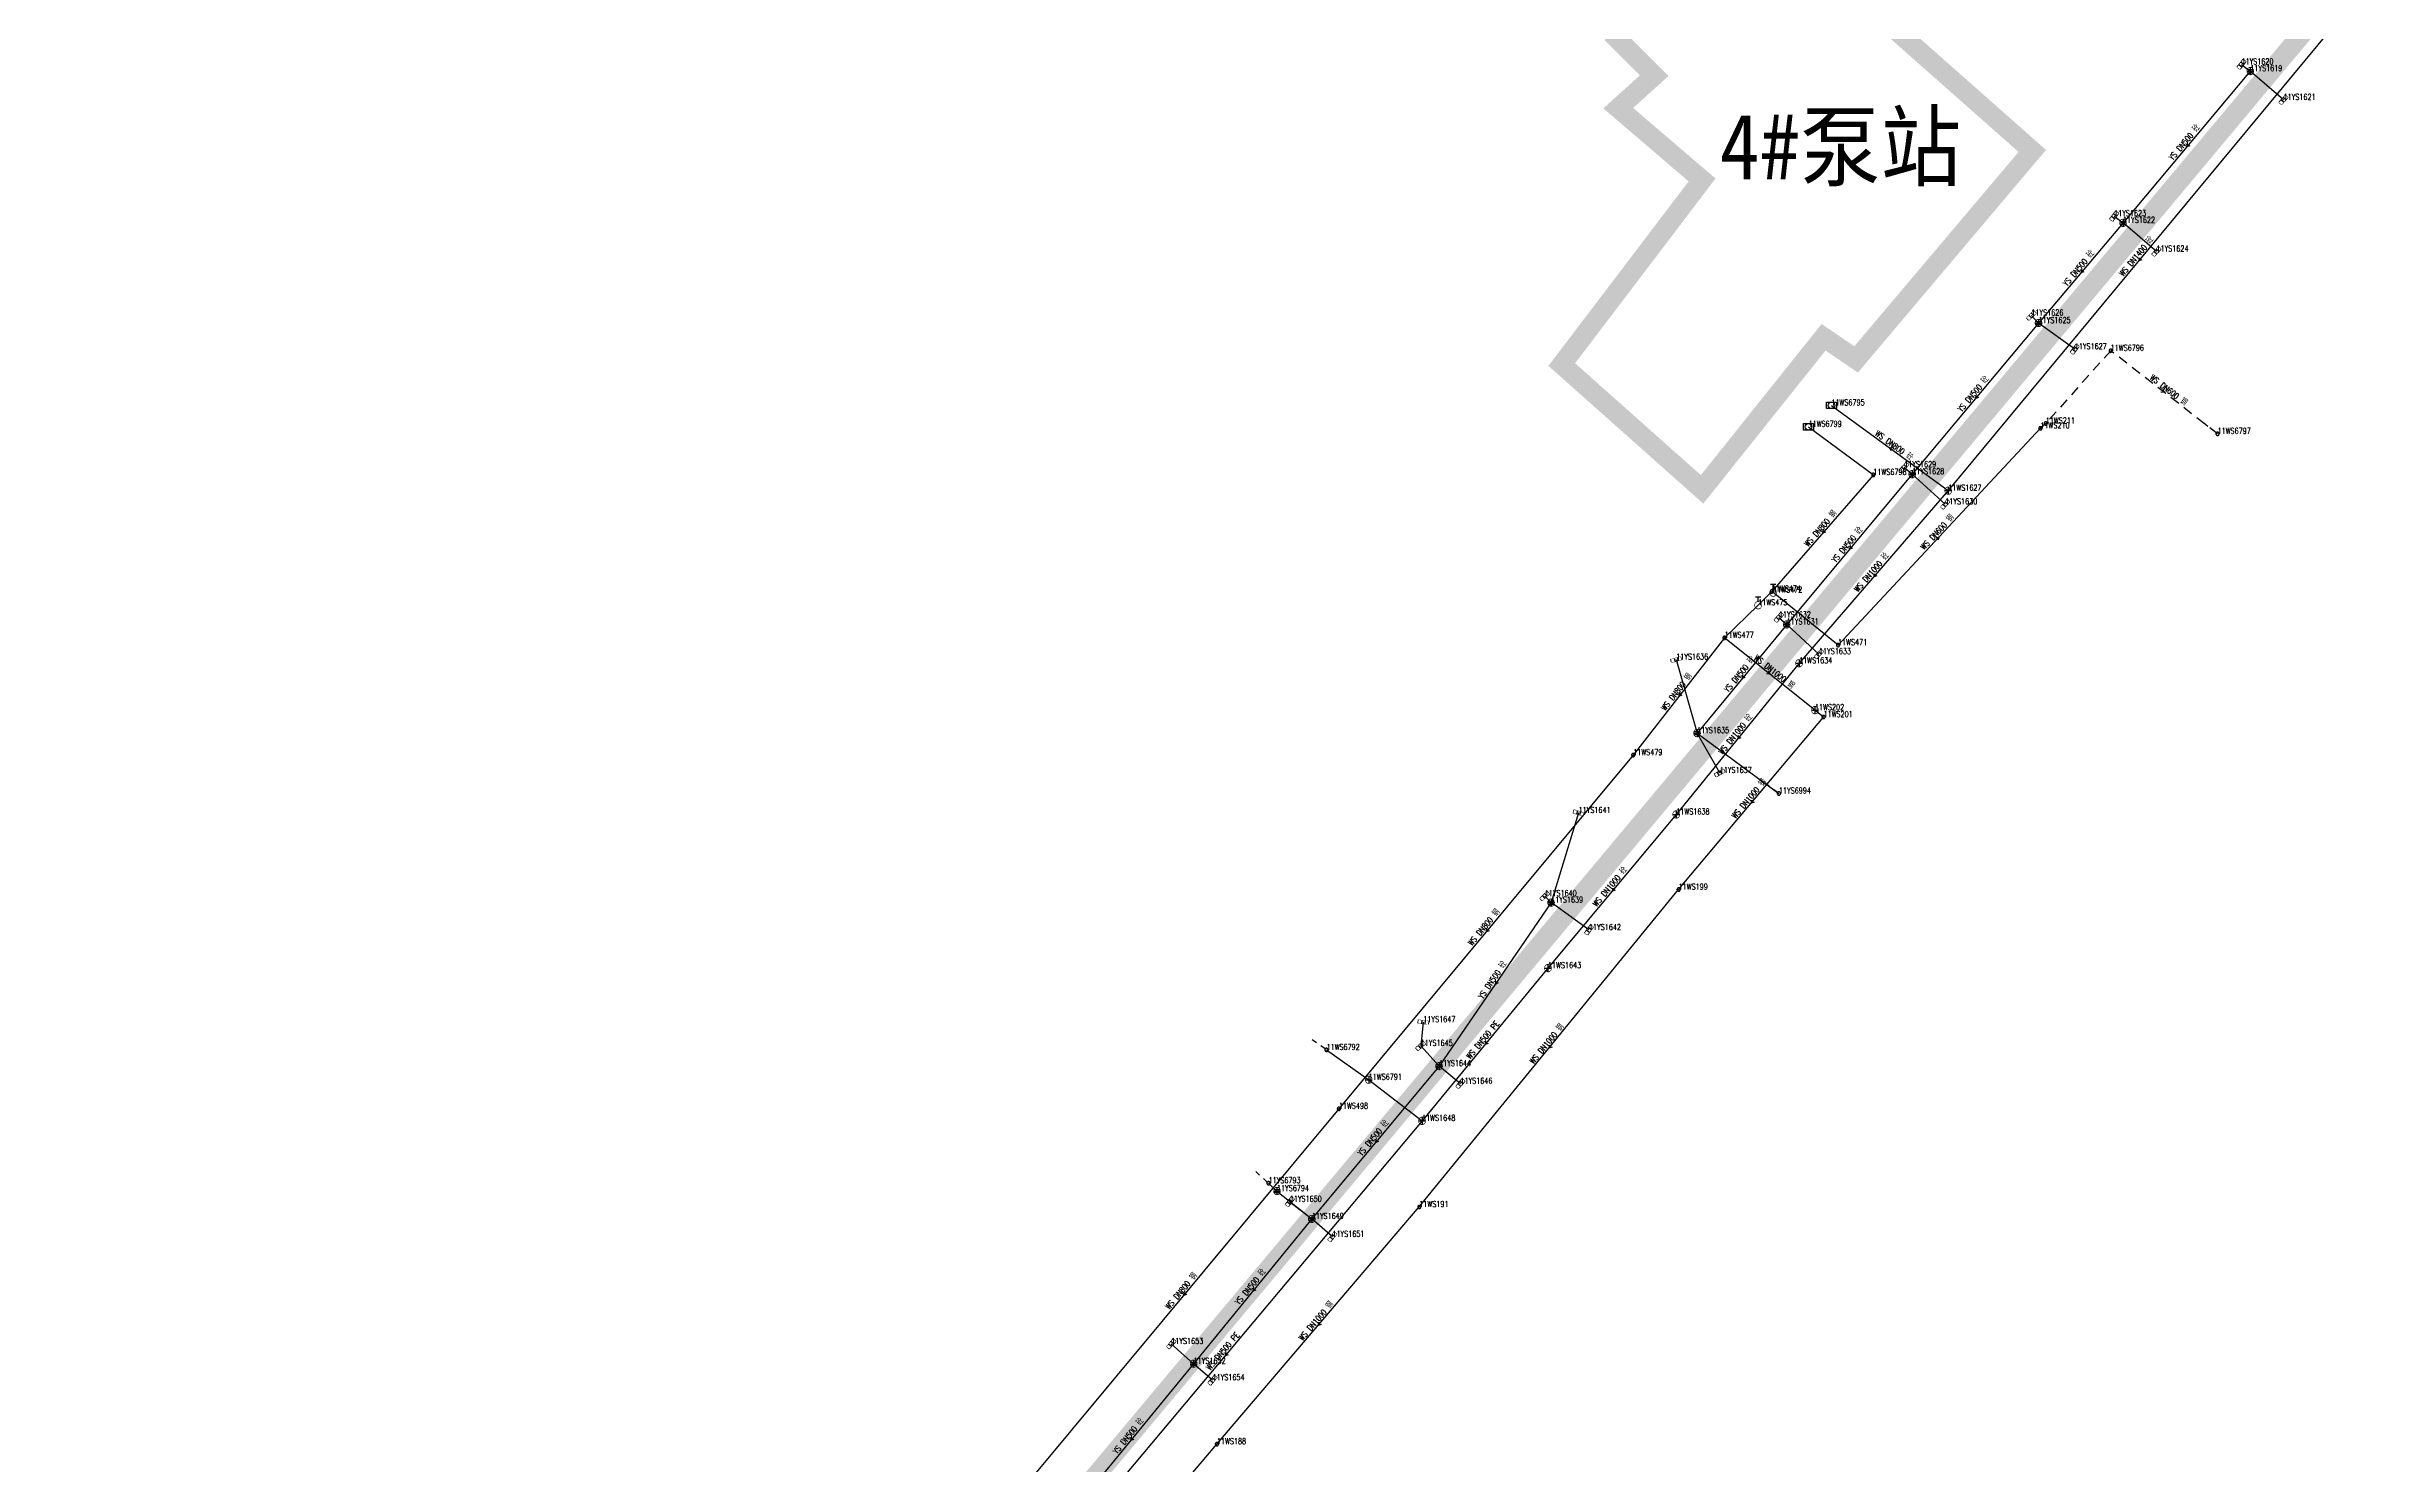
# Model space of a CAD drawing. Extents: x 78813 to 99477, y 2421021 to 2448125.
# Drawn here: x 82031.5 to 82385.3, y 2434820.5 to 2435036.5 of the extents above; entities that cross this region are included whole.
import ezdxf
from ezdxf.enums import TextEntityAlignment as Align

# ---------------------------------------------------------------- set-up
doc = ezdxf.new("R2010")
doc.units = 0
doc.set_wipeout_variables(frame=1)
doc.linetypes.add('PLnt', pattern=[4, 1.5, -1, 1.5])
doc.layers.get('0').update_dxf_attribs({"linetype": 'CONTINUOUS'})
for name, color, linetype in [('DX_WS', 16, 'CONTINUOUS'), ('DX_YS', 42, 'CONTINUOUS'), ('道路', 5, 'CONTINUOUS')]:
    doc.layers.add(name, color=color, linetype=linetype)
doc.layers.add('WSLINE', color=7, linetype='CONTINUOUS', true_color=0x7f0000)
doc.layers.add('YSLINE', color=7, linetype='CONTINUOUS', true_color=0xcc9900)
doc.styles.add('CcNameZT', font='txt.SHX', dxfattribs={"width": 0.8, "bigfont": 'HZTXT.SHX'})
doc.styles.get("Standard").update_dxf_attribs({"font": 'txt.shx', "bigfont": 'hztxt.shx'})
doc.styles.add('黑体', font='')
doc.styles.get('黑体').set_extended_font_data('SimHei')

# ---------------------------------------------------------------- blocks, each defined once
blk = doc.blocks.new('PS管线点')
blk.add_wipeout([(0.5, 0), (0.5, 0.03), (0.5, 0.07), (0.49, 0.1), (0.48, 0.14), (0.47, 0.17), (0.46, 0.2), (0.44, 0.23), (0.42, 0.26), (0.4, 0.29), (0.38, 0.32), (0.36, 0.35), (0.33, 0.37), (0.31, 0.39), (0.28, 0.41), (0.25, 0.43), (0.22, 0.45), (0.19, 0.46), (0.15, 0.48), (0.12, 0.49), (0.09, 0.49), (0.05, 0.5), (0.02, 0.5), (-0.02, 0.5), (-0.05, 0.5), (-0.09, 0.49), (-0.12, 0.49), (-0.15, 0.48), (-0.19, 0.46), (-0.22, 0.45), (-0.25, 0.43), (-0.28, 0.41), (-0.31, 0.39), (-0.33, 0.37), (-0.36, 0.35), (-0.38, 0.32), (-0.4, 0.29), (-0.42, 0.26), (-0.44, 0.23), (-0.46, 0.2), (-0.47, 0.17), (-0.48, 0.14), (-0.49, 0.1), (-0.5, 0.07), (-0.5, 0.03), (-0.5, 0), (-0.5, -0.03), (-0.5, -0.07), (-0.49, -0.1), (-0.48, -0.14), (-0.47, -0.17), (-0.46, -0.2), (-0.44, -0.23), (-0.42, -0.26), (-0.4, -0.29), (-0.38, -0.32), (-0.36, -0.35), (-0.33, -0.37), (-0.31, -0.39), (-0.28, -0.41), (-0.25, -0.43), (-0.22, -0.45), (-0.19, -0.46), (-0.15, -0.48), (-0.12, -0.49), (-0.09, -0.49), (-0.05, -0.5), (-0.02, -0.5), (0.02, -0.5), (0.05, -0.5), (0.09, -0.49), (0.12, -0.49), (0.15, -0.48), (0.19, -0.46), (0.22, -0.45), (0.25, -0.43), (0.28, -0.41), (0.31, -0.39), (0.33, -0.37), (0.36, -0.35), (0.38, -0.32), (0.4, -0.29), (0.42, -0.26), (0.44, -0.23), (0.46, -0.2), (0.47, -0.17), (0.48, -0.14), (0.49, -0.1), (0.5, -0.07)])
blk.add_lwpolyline([(0.5, 0), (0.5, 0.03), (0.5, 0.07), (0.49, 0.1), (0.48, 0.14), (0.47, 0.17), (0.46, 0.2), (0.44, 0.23), (0.42, 0.26), (0.4, 0.29), (0.38, 0.32), (0.36, 0.35), (0.33, 0.37), (0.31, 0.39), (0.28, 0.41), (0.25, 0.43), (0.22, 0.45), (0.19, 0.46), (0.15, 0.48), (0.12, 0.49), (0.09, 0.49), (0.05, 0.5), (0.02, 0.5), (-0.02, 0.5), (-0.05, 0.5), (-0.09, 0.49), (-0.12, 0.49), (-0.15, 0.48), (-0.19, 0.46), (-0.22, 0.45), (-0.25, 0.43), (-0.28, 0.41), (-0.31, 0.39), (-0.33, 0.37), (-0.36, 0.35), (-0.38, 0.32), (-0.4, 0.29), (-0.42, 0.26), (-0.44, 0.23), (-0.46, 0.2), (-0.47, 0.17), (-0.48, 0.14), (-0.49, 0.1), (-0.5, 0.07), (-0.5, 0.03), (-0.5, 0), (-0.5, -0.03), (-0.5, -0.07), (-0.49, -0.1), (-0.48, -0.14), (-0.47, -0.17), (-0.46, -0.2), (-0.44, -0.23), (-0.42, -0.26), (-0.4, -0.29), (-0.38, -0.32), (-0.36, -0.35), (-0.33, -0.37), (-0.31, -0.39), (-0.28, -0.41), (-0.25, -0.43), (-0.22, -0.45), (-0.19, -0.46), (-0.15, -0.48), (-0.12, -0.49), (-0.09, -0.49), (-0.05, -0.5), (-0.02, -0.5), (0.02, -0.5), (0.05, -0.5), (0.09, -0.49), (0.12, -0.49), (0.15, -0.48), (0.19, -0.46), (0.22, -0.45), (0.25, -0.43), (0.28, -0.41), (0.31, -0.39), (0.33, -0.37), (0.36, -0.35), (0.38, -0.32), (0.4, -0.29), (0.42, -0.26), (0.44, -0.23), (0.46, -0.2), (0.47, -0.17), (0.48, -0.14), (0.49, -0.1), (0.5, -0.07), (0.5, 0)], close=True)
blk = doc.blocks.new('GC546')
at = {"color": 0}
for p in [(0.866, 0.5), (0.866, -0.5)]:
    blk.add_line(p, (0, 0), dxfattribs=at)
blk = doc.blocks.new('PS污水井')
blk.add_lwpolyline([(1, 0), (1, 0.07), (0.99, 0.14), (0.98, 0.21), (0.96, 0.28), (0.94, 0.34), (0.91, 0.41), (0.88, 0.47), (0.85, 0.53), (0.81, 0.59), (0.77, 0.64), (0.72, 0.69), (0.67, 0.74), (0.62, 0.79), (0.56, 0.83), (0.5, 0.87), (0.44, 0.9), (0.37, 0.93), (0.31, 0.95), (0.24, 0.97), (0.17, 0.98), (0.1, 0.99), (0.03, 1), (-0.03, 1), (-0.1, 0.99), (-0.17, 0.98), (-0.24, 0.97), (-0.31, 0.95), (-0.37, 0.93), (-0.44, 0.9), (-0.5, 0.87), (-0.56, 0.83), (-0.62, 0.79), (-0.67, 0.74), (-0.72, 0.69), (-0.77, 0.64), (-0.81, 0.59), (-0.85, 0.53), (-0.88, 0.47), (-0.91, 0.41), (-0.94, 0.34), (-0.96, 0.28), (-0.98, 0.21), (-0.99, 0.14), (-1, 0.07), (-1, 0), (-1, -0.07), (-0.99, -0.14), (-0.98, -0.21), (-0.96, -0.28), (-0.94, -0.34), (-0.91, -0.41), (-0.88, -0.47), (-0.85, -0.53), (-0.81, -0.59), (-0.77, -0.64), (-0.72, -0.69), (-0.67, -0.74), (-0.62, -0.79), (-0.56, -0.83), (-0.5, -0.87), (-0.44, -0.9), (-0.37, -0.93), (-0.31, -0.95), (-0.24, -0.97), (-0.17, -0.98), (-0.1, -0.99), (-0.03, -1), (0.03, -1), (0.1, -0.99), (0.17, -0.98), (0.24, -0.97), (0.31, -0.95), (0.37, -0.93), (0.44, -0.9), (0.5, -0.87), (0.56, -0.83), (0.62, -0.79), (0.67, -0.74), (0.72, -0.69), (0.77, -0.64), (0.81, -0.59), (0.85, -0.53), (0.88, -0.47), (0.91, -0.41), (0.94, -0.34), (0.96, -0.28), (0.98, -0.21), (0.99, -0.14), (1, 0)], close=True)
blk.add_wipeout([(1, 0), (1, 0.07), (0.99, 0.14), (0.98, 0.21), (0.96, 0.28), (0.94, 0.34), (0.91, 0.41), (0.88, 0.47), (0.85, 0.53), (0.81, 0.59), (0.77, 0.64), (0.72, 0.69), (0.67, 0.74), (0.62, 0.79), (0.56, 0.83), (0.5, 0.87), (0.44, 0.9), (0.37, 0.93), (0.31, 0.95), (0.24, 0.97), (0.17, 0.98), (0.1, 0.99), (0.03, 1), (-0.03, 1), (-0.1, 0.99), (-0.17, 0.98), (-0.24, 0.97), (-0.31, 0.95), (-0.37, 0.93), (-0.44, 0.9), (-0.5, 0.87), (-0.56, 0.83), (-0.62, 0.79), (-0.67, 0.74), (-0.72, 0.69), (-0.77, 0.64), (-0.81, 0.59), (-0.85, 0.53), (-0.88, 0.47), (-0.91, 0.41), (-0.94, 0.34), (-0.96, 0.28), (-0.98, 0.21), (-0.99, 0.14), (-1, 0.07), (-1, 0), (-1, -0.07), (-0.99, -0.14), (-0.98, -0.21), (-0.96, -0.28), (-0.94, -0.34), (-0.91, -0.41), (-0.88, -0.47), (-0.85, -0.53), (-0.81, -0.59), (-0.77, -0.64), (-0.72, -0.69), (-0.67, -0.74), (-0.62, -0.79), (-0.56, -0.83), (-0.5, -0.87), (-0.44, -0.9), (-0.37, -0.93), (-0.31, -0.95), (-0.24, -0.97), (-0.17, -0.98), (-0.1, -0.99), (-0.03, -1), (0.03, -1), (0.1, -0.99), (0.17, -0.98), (0.24, -0.97), (0.31, -0.95), (0.37, -0.93), (0.44, -0.9), (0.5, -0.87), (0.56, -0.83), (0.62, -0.79), (0.67, -0.74), (0.72, -0.69), (0.77, -0.64), (0.81, -0.59), (0.85, -0.53), (0.88, -0.47), (0.91, -0.41), (0.94, -0.34), (0.96, -0.28), (0.98, -0.21), (0.99, -0.14)])
for p, q in [((-1, 0), (0, 0)), ((0, 1), (0, 0)), ((0, 0), (0, -1)), ((0, 0), (1, 0))]:
    blk.add_line(p, q)
blk = doc.blocks.new('PS非普查')
blk.add_lwpolyline([(3.7, 0), (5.3, 0)])
blk.add_wipeout([(0.5, 0), (0.5, 0.03), (0.5, 0.07), (0.49, 0.1), (0.48, 0.14), (0.47, 0.17), (0.46, 0.2), (0.44, 0.23), (0.42, 0.26), (0.4, 0.29), (0.38, 0.32), (0.36, 0.35), (0.33, 0.37), (0.31, 0.39), (0.28, 0.41), (0.25, 0.43), (0.22, 0.45), (0.19, 0.46), (0.15, 0.48), (0.12, 0.49), (0.09, 0.49), (0.05, 0.5), (0.02, 0.5), (-0.02, 0.5), (-0.05, 0.5), (-0.09, 0.49), (-0.12, 0.49), (-0.15, 0.48), (-0.19, 0.46), (-0.22, 0.45), (-0.25, 0.43), (-0.28, 0.41), (-0.31, 0.39), (-0.33, 0.37), (-0.36, 0.35), (-0.38, 0.32), (-0.4, 0.29), (-0.42, 0.26), (-0.44, 0.23), (-0.46, 0.2), (-0.47, 0.17), (-0.48, 0.14), (-0.49, 0.1), (-0.5, 0.07), (-0.5, 0.03), (-0.5, 0), (-0.5, -0.03), (-0.5, -0.07), (-0.49, -0.1), (-0.48, -0.14), (-0.47, -0.17), (-0.46, -0.2), (-0.44, -0.23), (-0.42, -0.26), (-0.4, -0.29), (-0.38, -0.32), (-0.36, -0.35), (-0.33, -0.37), (-0.31, -0.39), (-0.28, -0.41), (-0.25, -0.43), (-0.22, -0.45), (-0.19, -0.46), (-0.15, -0.48), (-0.12, -0.49), (-0.09, -0.49), (-0.05, -0.5), (-0.02, -0.5), (0.02, -0.5), (0.05, -0.5), (0.09, -0.49), (0.12, -0.49), (0.15, -0.48), (0.19, -0.46), (0.22, -0.45), (0.25, -0.43), (0.28, -0.41), (0.31, -0.39), (0.33, -0.37), (0.36, -0.35), (0.38, -0.32), (0.4, -0.29), (0.42, -0.26), (0.44, -0.23), (0.46, -0.2), (0.47, -0.17), (0.48, -0.14), (0.49, -0.1), (0.5, -0.07)])
blk.add_line((0.5, 0), (2.1, 0))
blk.add_lwpolyline([(0.5, 0), (0.5, 0.03), (0.5, 0.07), (0.49, 0.1), (0.48, 0.14), (0.47, 0.17), (0.46, 0.2), (0.44, 0.23), (0.42, 0.26), (0.4, 0.29), (0.38, 0.32), (0.36, 0.35), (0.33, 0.37), (0.31, 0.39), (0.28, 0.41), (0.25, 0.43), (0.22, 0.45), (0.19, 0.46), (0.15, 0.48), (0.12, 0.49), (0.09, 0.49), (0.05, 0.5), (0.02, 0.5), (-0.02, 0.5), (-0.05, 0.5), (-0.09, 0.49), (-0.12, 0.49), (-0.15, 0.48), (-0.19, 0.46), (-0.22, 0.45), (-0.25, 0.43), (-0.28, 0.41), (-0.31, 0.39), (-0.33, 0.37), (-0.36, 0.35), (-0.38, 0.32), (-0.4, 0.29), (-0.42, 0.26), (-0.44, 0.23), (-0.46, 0.2), (-0.47, 0.17), (-0.48, 0.14), (-0.49, 0.1), (-0.5, 0.07), (-0.5, 0.03), (-0.5, 0), (-0.5, -0.03), (-0.5, -0.07), (-0.49, -0.1), (-0.48, -0.14), (-0.47, -0.17), (-0.46, -0.2), (-0.44, -0.23), (-0.42, -0.26), (-0.4, -0.29), (-0.38, -0.32), (-0.36, -0.35), (-0.33, -0.37), (-0.31, -0.39), (-0.28, -0.41), (-0.25, -0.43), (-0.22, -0.45), (-0.19, -0.46), (-0.15, -0.48), (-0.12, -0.49), (-0.09, -0.49), (-0.05, -0.5), (-0.02, -0.5), (0.02, -0.5), (0.05, -0.5), (0.09, -0.49), (0.12, -0.49), (0.15, -0.48), (0.19, -0.46), (0.22, -0.45), (0.25, -0.43), (0.28, -0.41), (0.31, -0.39), (0.33, -0.37), (0.36, -0.35), (0.38, -0.32), (0.4, -0.29), (0.42, -0.26), (0.44, -0.23), (0.46, -0.2), (0.47, -0.17), (0.48, -0.14), (0.49, -0.1), (0.5, -0.07), (0.5, 0)], close=True)
blk = doc.blocks.new('PS阀门')
for p, q in [((-0.8, 2.6), (0.8, 2.6)), ((0, 1), (0, 2.6))]:
    blk.add_line(p, q)
blk.add_lwpolyline([(1, 0), (1, 0.07), (0.99, 0.14), (0.98, 0.21), (0.96, 0.28), (0.94, 0.34), (0.91, 0.41), (0.88, 0.47), (0.85, 0.53), (0.81, 0.59), (0.77, 0.64), (0.72, 0.69), (0.67, 0.74), (0.62, 0.79), (0.56, 0.83), (0.5, 0.87), (0.44, 0.9), (0.37, 0.93), (0.31, 0.95), (0.24, 0.97), (0.17, 0.98), (0.1, 0.99), (0.03, 1), (-0.03, 1), (-0.1, 0.99), (-0.17, 0.98), (-0.24, 0.97), (-0.31, 0.95), (-0.37, 0.93), (-0.44, 0.9), (-0.5, 0.87), (-0.56, 0.83), (-0.62, 0.79), (-0.67, 0.74), (-0.72, 0.69), (-0.77, 0.64), (-0.81, 0.59), (-0.85, 0.53), (-0.88, 0.47), (-0.91, 0.41), (-0.94, 0.34), (-0.96, 0.28), (-0.98, 0.21), (-0.99, 0.14), (-1, 0.07), (-1, 0), (-1, -0.07), (-0.99, -0.14), (-0.98, -0.21), (-0.96, -0.28), (-0.94, -0.34), (-0.91, -0.41), (-0.88, -0.47), (-0.85, -0.53), (-0.81, -0.59), (-0.77, -0.64), (-0.72, -0.69), (-0.67, -0.74), (-0.62, -0.79), (-0.56, -0.83), (-0.5, -0.87), (-0.44, -0.9), (-0.37, -0.93), (-0.31, -0.95), (-0.24, -0.97), (-0.17, -0.98), (-0.1, -0.99), (-0.03, -1), (0.03, -1), (0.1, -0.99), (0.17, -0.98), (0.24, -0.97), (0.31, -0.95), (0.37, -0.93), (0.44, -0.9), (0.5, -0.87), (0.56, -0.83), (0.62, -0.79), (0.67, -0.74), (0.72, -0.69), (0.77, -0.64), (0.81, -0.59), (0.85, -0.53), (0.88, -0.47), (0.91, -0.41), (0.94, -0.34), (0.96, -0.28), (0.98, -0.21), (0.99, -0.14), (1, 0)], close=True)
blk.add_wipeout([(1, 0), (1, 0.07), (0.99, 0.14), (0.98, 0.21), (0.96, 0.28), (0.94, 0.34), (0.91, 0.41), (0.88, 0.47), (0.85, 0.53), (0.81, 0.59), (0.77, 0.64), (0.72, 0.69), (0.67, 0.74), (0.62, 0.79), (0.56, 0.83), (0.5, 0.87), (0.44, 0.9), (0.37, 0.93), (0.31, 0.95), (0.24, 0.97), (0.17, 0.98), (0.1, 0.99), (0.03, 1), (-0.03, 1), (-0.1, 0.99), (-0.17, 0.98), (-0.24, 0.97), (-0.31, 0.95), (-0.37, 0.93), (-0.44, 0.9), (-0.5, 0.87), (-0.56, 0.83), (-0.62, 0.79), (-0.67, 0.74), (-0.72, 0.69), (-0.77, 0.64), (-0.81, 0.59), (-0.85, 0.53), (-0.88, 0.47), (-0.91, 0.41), (-0.94, 0.34), (-0.96, 0.28), (-0.98, 0.21), (-0.99, 0.14), (-1, 0.07), (-1, 0), (-1, -0.07), (-0.99, -0.14), (-0.98, -0.21), (-0.96, -0.28), (-0.94, -0.34), (-0.91, -0.41), (-0.88, -0.47), (-0.85, -0.53), (-0.81, -0.59), (-0.77, -0.64), (-0.72, -0.69), (-0.67, -0.74), (-0.62, -0.79), (-0.56, -0.83), (-0.5, -0.87), (-0.44, -0.9), (-0.37, -0.93), (-0.31, -0.95), (-0.24, -0.97), (-0.17, -0.98), (-0.1, -0.99), (-0.03, -1), (0.03, -1), (0.1, -0.99), (0.17, -0.98), (0.24, -0.97), (0.31, -0.95), (0.37, -0.93), (0.44, -0.9), (0.5, -0.87), (0.56, -0.83), (0.62, -0.79), (0.67, -0.74), (0.72, -0.69), (0.77, -0.64), (0.81, -0.59), (0.85, -0.53), (0.88, -0.47), (0.91, -0.41), (0.94, -0.34), (0.96, -0.28), (0.98, -0.21), (0.99, -0.14)])
blk = doc.blocks.new('PS泵站')
blk.add_lwpolyline([(1.51, -1), (1.51, -1), (0, -1), (-1.5, -1), (-1.5, -1), (-1.5, 1), (0, 1), (1.51, 1)], close=True)
blk.add_circle((0, 0), 1)
blk = doc.blocks.new('PS雨水井')
blk.add_lwpolyline([(1, 0), (1, 0.07), (0.99, 0.14), (0.98, 0.21), (0.96, 0.28), (0.94, 0.34), (0.91, 0.41), (0.88, 0.47), (0.85, 0.53), (0.81, 0.59), (0.77, 0.64), (0.72, 0.69), (0.67, 0.74), (0.62, 0.79), (0.56, 0.83), (0.5, 0.87), (0.44, 0.9), (0.37, 0.93), (0.31, 0.95), (0.24, 0.97), (0.17, 0.98), (0.1, 0.99), (0.03, 1), (-0.03, 1), (-0.1, 0.99), (-0.17, 0.98), (-0.24, 0.97), (-0.31, 0.95), (-0.37, 0.93), (-0.44, 0.9), (-0.5, 0.87), (-0.56, 0.83), (-0.62, 0.79), (-0.67, 0.74), (-0.72, 0.69), (-0.77, 0.64), (-0.81, 0.59), (-0.85, 0.53), (-0.88, 0.47), (-0.91, 0.41), (-0.94, 0.34), (-0.96, 0.28), (-0.98, 0.21), (-0.99, 0.14), (-1, 0.07), (-1, 0), (-1, -0.07), (-0.99, -0.14), (-0.98, -0.21), (-0.96, -0.28), (-0.94, -0.34), (-0.91, -0.41), (-0.88, -0.47), (-0.85, -0.53), (-0.81, -0.59), (-0.77, -0.64), (-0.72, -0.69), (-0.67, -0.74), (-0.62, -0.79), (-0.56, -0.83), (-0.5, -0.87), (-0.44, -0.9), (-0.37, -0.93), (-0.31, -0.95), (-0.24, -0.97), (-0.17, -0.98), (-0.1, -0.99), (-0.03, -1), (0.03, -1), (0.1, -0.99), (0.17, -0.98), (0.24, -0.97), (0.31, -0.95), (0.37, -0.93), (0.44, -0.9), (0.5, -0.87), (0.56, -0.83), (0.62, -0.79), (0.67, -0.74), (0.72, -0.69), (0.77, -0.64), (0.81, -0.59), (0.85, -0.53), (0.88, -0.47), (0.91, -0.41), (0.94, -0.34), (0.96, -0.28), (0.98, -0.21), (0.99, -0.14), (1, 0)], close=True)
blk.add_wipeout([(1, 0), (1, 0.07), (0.99, 0.14), (0.98, 0.21), (0.96, 0.28), (0.94, 0.34), (0.91, 0.41), (0.88, 0.47), (0.85, 0.53), (0.81, 0.59), (0.77, 0.64), (0.72, 0.69), (0.67, 0.74), (0.62, 0.79), (0.56, 0.83), (0.5, 0.87), (0.44, 0.9), (0.37, 0.93), (0.31, 0.95), (0.24, 0.97), (0.17, 0.98), (0.1, 0.99), (0.03, 1), (-0.03, 1), (-0.1, 0.99), (-0.17, 0.98), (-0.24, 0.97), (-0.31, 0.95), (-0.37, 0.93), (-0.44, 0.9), (-0.5, 0.87), (-0.56, 0.83), (-0.62, 0.79), (-0.67, 0.74), (-0.72, 0.69), (-0.77, 0.64), (-0.81, 0.59), (-0.85, 0.53), (-0.88, 0.47), (-0.91, 0.41), (-0.94, 0.34), (-0.96, 0.28), (-0.98, 0.21), (-0.99, 0.14), (-1, 0.07), (-1, 0), (-1, -0.07), (-0.99, -0.14), (-0.98, -0.21), (-0.96, -0.28), (-0.94, -0.34), (-0.91, -0.41), (-0.88, -0.47), (-0.85, -0.53), (-0.81, -0.59), (-0.77, -0.64), (-0.72, -0.69), (-0.67, -0.74), (-0.62, -0.79), (-0.56, -0.83), (-0.5, -0.87), (-0.44, -0.9), (-0.37, -0.93), (-0.31, -0.95), (-0.24, -0.97), (-0.17, -0.98), (-0.1, -0.99), (-0.03, -1), (0.03, -1), (0.1, -0.99), (0.17, -0.98), (0.24, -0.97), (0.31, -0.95), (0.37, -0.93), (0.44, -0.9), (0.5, -0.87), (0.56, -0.83), (0.62, -0.79), (0.67, -0.74), (0.72, -0.69), (0.77, -0.64), (0.81, -0.59), (0.85, -0.53), (0.88, -0.47), (0.91, -0.41), (0.94, -0.34), (0.96, -0.28), (0.98, -0.21), (0.99, -0.14)])
for p, q in [((-1, 0), (0, 0)), ((-0.88, 0.48), (0, 0.47)), ((0, 1), (0, 0)), ((0, 0.47), (0.88, 0.47)), ((0, 0), (0, -1)), ((0, 0), (1, 0)), ((-0.88, -0.48), (0, -0.48)), ((0, -0.48), (0.88, -0.48))]:
    blk.add_line(p, q)
blk = doc.blocks.new('PS雨篦')
blk.add_lwpolyline([(-1.5, 0.5), (0, 0.5), (1.5, 0.5), (1.5, -0.5), (0, -0.5), (-1.5, -0.5)], close=True)
blk.add_wipeout([(-1.5, 0.5), (0, 0.5), (1.5, 0.5), (1.5, -0.5), (0, -0.5), (-1.5, -0.5)])
for p, q in [((-0.51, -0.5), (-0.51, 0.5)), ((0.49, -0.5), (0.49, 0.5))]:
    blk.add_line(p, q)

msp = doc.modelspace()

# ---------------------------------------------------------------- block references
at = {"layer": 'DX_WS', "yscale": 0.5, "zscale": 0.5}
for name, p, xscale, rotation in [('GC546', (82350.17, 2435003.86, -2.66), 0.5000000001396392, 50.34195751914437), ('GC546', (82354.04, 2434983.85, 3.69), 0.4999999999773431, 142.1247726579266), ('PS非普查', (82362.18, 2434977.52, 3.54), 0.4999999999773431, 142.1247726579265), ('GC546', (82312.26, 2434975.37, -2.76), 0.5000000000799707, 323.8774233492012), ('GC546', (82302.01, 2434962.39, 1.54), 0.499999999864152, 48.94749407762465), ('GC546', (82319.79, 2434961.85, 1.85), 0.5000000001601961, 226.9654758923841), ('GC546', (82309.8, 2434955.72, -2.13), 0.4999999999422071, 49.17482080523947), ('GC546', (82293.97, 2434940.94, 1.8), 0.4999999998604499, 141.3528751196416), ('GC546', (82280.13, 2434937.52, 1.98), 0.5000000000529223, 52.08595478856364), ('GC546', (82289.09, 2434931.06, -1.61), 0.4999999999010133, 50.90126894361737), ('GC546', (82291.12, 2434921.25, 1.71), 0.5000000001366439, 49.98901725364134), ('GC546', (82269.96, 2434907.85, -1.58), 0.499999999980534, 50.13814741426474), ('GC546', (82250.75, 2434901.66, 2.01), 0.5000000001199356, 50.23043825448627), ('PS非普查', (82226.45, 2434883.68, -0.02), 0.4999999999625534, 144.887430159678), ('GC546', (82250.6, 2434884.51, -1.15), 0.5000000000824595, 50.50812122579898), ('GC546', (82260.34, 2434883.93, 1.73), 0.5000000001368379, 50.74998073927246), ('GC546', (82204.65, 2434846.26, 1.65), 0.5000000000791315, 50.23008975249181), ('GC546', (82225.17, 2434841.7, 1.59), 0.5000000001210397, 49.51190694997862), ('GC546', (82210.99, 2434837.08, -0.87), 0.5000000001559579, 50.01431114389489)]:
    msp.add_blockref(name, p, dxfattribs=dict(at, xscale=xscale, rotation=rotation))
at = {"layer": 'DX_WS', "xscale": 0.5, "yscale": 0.5, "zscale": 0.5}
for name, p in [('PS管线点', (82345.9, 2434990.18, 3.84)), ('PS泵站', (82303.36, 2434981.86, -2.82)), ('PS泵站', (82299.87, 2434978.6, 1.46)), ('PS管线点', (82336.01, 2434979.1, 3.55)), ('PS管线点', (82309.75, 2434971.27, 1.46)), ('PS污水井', (82321.16, 2434968.87, -2.69)), ('PS阀门', (82294.49, 2434953.33, 1.62)), ('PS管线点', (82287.08, 2434946.45, 1.55)), ('PS管线点', (82304.37, 2434945.34, 1.47)), ('PS污水井', (82298.44, 2434942.57, -1.56)), ('PS管线点', (82302.16, 2434934.39, 1.65)), ('PS管线点', (82273.17, 2434928.59, 2.42)), ('PS污水井', (82279.73, 2434919.55, -1.65)), ('PS管线点', (82280.09, 2434908.1, 1.77)), ('PS污水井', (82260.18, 2434896.14, -1.51)), ('PS污水井', (82232.88, 2434879.15, -0.37)), ('PS管线点', (82228.34, 2434874.72, 1.61)), ('PS污水井', (82241.01, 2434872.88, -0.8)), ('PS管线点', (82240.59, 2434859.76, 1.7)), ('PS管线点', (82209.76, 2434823.64, 1.49))]:
    msp.add_blockref(name, p, dxfattribs=at)
at = {"layer": 'DX_YS', "xscale": 0.5, "yscale": 0.5, "zscale": 0.5}
for p in [(82367.17, 2435032.77, -0.71), (82347.78, 2435009.65, -0.9), (82334.91, 2434994.4, -0.8), (82315.67, 2434971.37, -0.95), (82296.55, 2434948.49, -0.95), (82282.9, 2434931.94, -0.86), (82260.66, 2434906.12, -0.43), (82243.6, 2434881.22, -0.52), (82224.21, 2434857.94, 0.15), (82206.21, 2434835.89, 0.1)]:
    msp.add_blockref('PS雨水井', p, dxfattribs=at)
at = {"layer": 'DX_YS', "yscale": 0.5, "zscale": 0.5}
for name, p, xscale, rotation in [('PS雨篦', (82372.23, 2435028.39, 1.57), 0.4999999998461269, 49.11451807568056), ('GC546', (82357.47, 2435021.21, -0.81), 0.5000000000026426, 50.02400176882944), ('GC546', (82341.35, 2435002.02, -0.85), 0.50000000008842, 49.82959330732146), ('PS雨篦', (82340.43, 2434990.4, 2.04), 0.5000000001301486, 54.0170879049058), ('GC546', (82325.29, 2434982.89, -0.88), 0.4999999999172403, 50.12110723611273), ('GC546', (82306.11, 2434959.93, -0.95), 0.4999999999341643, 50.11004347122079), ('PS雨篦', (82301.47, 2434943.97, 2.22), 0.4999999999305153, 47.41848596935213), ('PS雨篦', (82279.71, 2434943.13, 2.05), 0.5000000000469322, 195.9420151616891), ('GC546', (82289.72, 2434940.21, -0.89), 0.4999999998225154, 50.50085708944017), ('PS雨篦', (82286.35, 2434925.87, 2.25), 0.4999999999754581, 29.57899582334057), ('PS雨篦', (82264.84, 2434919.78, 1.89), 0.4999999999795636, 162.9966087012675), ('PS雨篦', (82266.43, 2434901.95, 2), 0.5000000000424708, 54.19858130236523), ('GC546', (82252.13, 2434893.67, -0.48), 0.4999999998755785, 55.57899604532067), ('PS雨篦', (82241.2, 2434887.92, 2.13), 0.4999999999879201, 173.6719822096239), ('PS雨篦', (82240.8, 2434884.3, 1.86), 0.4999999999543251, 222.2533122322166), ('PS雨篦', (82246.85, 2434878.54, 2.1), 0.4999999998831607, 50.41891916665813), ('GC546', (82233.9, 2434869.58, -0.19), 0.4999999998968477, 50.20508303765452), ('PS非普查', (82217.62, 2434863.38, 0.7), 0.4999999998670075, 137.4996030629116), ('PS雨篦', (82220.86, 2434860.56, 1.97), 0.5000000000529824, 232.0232057015116), ('PS雨篦', (82227.35, 2434855.21, 1.96), 0.4999999999446221, 48.93447385611352), ('GC546', (82215.21, 2434846.92, 0.12), 0.5000000001320897, 50.78466898662609), ('PS雨篦', (82202.8, 2434838.9, 1.93), 0.500000000167542, 228.6246327825471), ('GC546', (82196.62, 2434824.19, 0.09), 0.5000000001633075, 50.63293444270734)]:
    msp.add_blockref(name, p, dxfattribs=dict(at, xscale=xscale, rotation=rotation))

# ---------------------------------------------------------------- texts
at = {"color": 1, "ltscale": 100, "style": '黑体', "width": 0.9}
msp.add_text('4#泵站', height=10, dxfattribs=at).set_placement((82286.33, 2435016.28))
at = {"layer": 'DX_WS', "style": 'CcNameZT', "width": 0.8}
for s, rotation, p in [(' WS DN600 钢', 322.1248, (82354.2, 2434984.04, 3.84)), (' WS DN800 钢', 48.9475, (82301.83, 2434962.56, 1.46)), (' WS DN1000 砼', 49.1748, (82309.61, 2434955.89, -2.69)), (' WS DN1000 砼', 50.9013, (82288.89, 2434931.22, -1.56)), (' WS DN1000 砼', 50.1381, (82269.77, 2434908.01, -1.65)), (' WS DN800 钢', 50.2304, (82250.56, 2434901.82, 2.42)), (' WS DN500 PE', 50.5081, (82250.4, 2434884.67, -1.51)), (' WS DN1000 钢', 50.75, (82260.15, 2434884.09, 1.77)), (' WS DN800 钢', 50.2301, (82204.46, 2434846.42, 1.61)), (' WS DN1000 钢', 49.5119, (82224.98, 2434841.86, 1.7))]:
    msp.add_text(s, height=0.9, rotation=rotation, dxfattribs=at).set_placement(p, align=Align.CENTER)
at = {"layer": 'DX_WS', "width": 0.8}
for s, p in [('11WS6795', (82303.36, 2434981.86, -2.82)), ('11WS6799', (82299.87, 2434978.6, 1.46))]:
    msp.add_text(s, height=0.9, dxfattribs=at).set_placement(p)
at = {"layer": 'DX_YS', "style": 'CcNameZT', "width": 0.8}
for rotation, p in [(50.024, (82357.28, 2435021.37, -0.71)), (49.8296, (82341.16, 2435002.19, -0.9)), (50.1211, (82325.1, 2434983.05, -0.8)), (50.11, (82305.92, 2434960.09, -0.95)), (50.5009, (82289.53, 2434940.37, -0.95)), (55.579, (82251.92, 2434893.81, -0.43)), (50.2051, (82233.71, 2434869.74, -0.52)), (50.7847, (82215.02, 2434847.08, 0.15)), (50.6329, (82196.42, 2434824.35, 0.1))]:
    msp.add_text(' YS DN500 砼', height=0.9, rotation=rotation, dxfattribs=at).set_placement(p, align=Align.CENTER)

# ---------------------------------------------------------------- next in the draw order: linework, layer by layer
at = {"layer": 'WSLINE', "linetype": 'PLnt'}
msp.add_line((82362.18, 2434977.52, 3.54), (82345.9, 2434990.18, 3.84), dxfattribs=at)
at = {"layer": 'WSLINE'}
for p, q in [((82299.87, 2434978.6, 1.46), (82309.75, 2434971.27, 1.46)), ((82287.08, 2434946.45, 1.55), (82273.17, 2434928.59, 2.42)), ((82260.18, 2434896.14, -1.51), (82241.01, 2434872.88, -0.8)), ((82226.45, 2434883.68, -0.02), (82232.88, 2434879.15, -0.27)), ((82232.88, 2434879.15, -0.37), (82241.01, 2434872.88, -0.8)), ((82171.2, 2434778.14, 1.49), (82209.76, 2434823.64, 1.49))]:
    msp.add_line(p, q, dxfattribs=at)
at = {"layer": 'YSLINE'}
for p, q in [((82279.71, 2434943.13, 2.05), (82282.9, 2434931.94, 1.93)), ((82286.35, 2434925.87, 2.25), (82282.9, 2434931.94, 1.89)), ((82241.2, 2434887.92, 2.13), (82240.8, 2434884.3, 1.89)), ((82243.6, 2434881.22, -0.52), (82224.21, 2434857.94, 0.15)), ((82240.8, 2434884.3, 1.86), (82243.6, 2434881.22, 1.55)), ((82246.85, 2434878.54, 2.1), (82243.6, 2434881.22, 1.55)), ((82224.21, 2434857.94, 0.15), (82206.21, 2434835.89, 0.1)), ((82227.35, 2434855.21, 1.96), (82224.21, 2434857.94, 1.97)), ((82202.8, 2434838.9, 1.93), (82206.21, 2434835.89, 1.8)), ((82206.21, 2434835.89, 0.1), (82187.02, 2434812.5, 0.08))]:
    msp.add_line(p, q, dxfattribs=at)

# ---------------------------------------------------------------- next in the draw order: block references
at = {"layer": 'DX_WS', "xscale": 0.5, "yscale": 0.5, "zscale": 0.5}
for name, p in [('PS管线点', (82335.2, 2434978.36, 2.24)), ('PS管线点', (82294.28, 2434953.51, 1.62)), ('PS污水井', (82300.86, 2434935.44, 1.94))]:
    msp.add_blockref(name, p, dxfattribs=at)
at = {"layer": 'DX_YS', "yscale": 0.5, "zscale": 0.5}
for name, p, xscale, rotation in [('PS雨篦', (82365.82, 2435033.79, 2.1), 0.4999999998905011, 232.7511585805066), ('PS雨篦', (82346.42, 2435010.67, 2.44), 0.5000000000211653, 232.9221696324136), ('PS雨篦', (82352.87, 2435005.29, 1.85), 0.5000000001153941, 49.45341140122826), ('PS雨篦', (82333.82, 2434995.54, 2.09), 0.4999999999049997, 223.7702258044906), ('PS雨篦', (82314.45, 2434972.44, 1.99), 0.4999999998274044, 228.6353157458833), ('PS雨篦', (82320.7, 2434966.79, 1.99), 0.4999999998431187, 47.68042950301341), ('PS雨篦', (82295.35, 2434949.56, 2.14), 0.4999999999652265, 227.9305003668394), ('PS非普查', (82295.36, 2434922.74, -0.89), 0.5000000000821487, 143.5452550704314), ('PS雨篦', (82259.69, 2434907.12, 2.29), 0.4999999999459994, 224.1275428719032), ('PS雨篦', (82209.09, 2434833.37, 1.99), 0.5000000001736108, 48.69581456786116)]:
    msp.add_blockref(name, p, dxfattribs=dict(at, xscale=xscale, rotation=rotation))
at = {"layer": 'DX_YS', "xscale": 0.5, "yscale": 0.5, "zscale": 0.5}
msp.add_blockref('PS雨水井', (82218.91, 2434862.19, 0.43), dxfattribs=at)

# ---------------------------------------------------------------- next in the draw order: texts
at = {"layer": 'DX_WS', "width": 0.8}
for s, p in [('11WS6796', (82345.9, 2434990.18, 3.84)), ('11WS6797', (82362.18, 2434977.52, 3.54)), ('11WS477', (82287.08, 2434946.45, 1.55)), ('11WS471', (82304.37, 2434945.34, 1.47)), ('11WS1634', (82298.44, 2434942.57, -1.56)), ('11WS479', (82273.17, 2434928.59, 2.42)), ('11WS1638', (82279.73, 2434919.55, -1.65)), ('11WS199', (82280.09, 2434908.1, 1.77)), ('11WS1643', (82260.18, 2434896.14, -1.51)), ('11WS6792', (82226.45, 2434883.68, -0.02)), ('11WS6791', (82232.88, 2434879.15, -0.37)), ('11WS498', (82228.34, 2434874.72, 1.61)), ('11WS1648', (82241.01, 2434872.88, -0.8)), ('11WS191', (82240.59, 2434859.76, 1.7)), ('11WS188', (82209.76, 2434823.64, 1.49))]:
    msp.add_text(s, height=0.9, dxfattribs=at).set_placement(p)
at = {"layer": 'DX_WS', "style": 'CcNameZT', "width": 0.8}
for s, rotation, p in [(' WS DN1000 钢', 321.3529, (82294.13, 2434941.14, 1.66)), (' WS DN800 钢', 52.086, (82279.93, 2434937.67, 1.55))]:
    msp.add_text(s, height=0.9, rotation=rotation, dxfattribs=at).set_placement(p, align=Align.CENTER)
at = {"layer": 'DX_YS', "width": 0.8}
for s, p in [('11YS1621', (82372.23, 2435028.39, 1.57)), ('11YS1627', (82340.43, 2434990.4, 2.04)), ('11YS1633', (82301.47, 2434943.97, 2.22)), ('11YS1636', (82279.71, 2434943.13, 2.05)), ('11YS1635', (82282.9, 2434931.94, -0.86)), ('11YS1637', (82286.35, 2434925.87, 2.25)), ('11YS1641', (82264.84, 2434919.78, 1.89)), ('11YS1642', (82266.43, 2434901.95, 2)), ('11YS1647', (82241.2, 2434887.92, 2.13)), ('11YS1645', (82240.8, 2434884.3, 1.86)), ('11YS1644', (82243.6, 2434881.22, -0.52)), ('11YS1646', (82246.85, 2434878.54, 2.1)), ('11YS1649', (82224.21, 2434857.94, 0.15)), ('11YS1651', (82227.35, 2434855.21, 1.96)), ('11YS1653', (82202.8, 2434838.9, 1.93)), ('11YS1652', (82206.21, 2434835.89, 0.1))]:
    msp.add_text(s, height=0.9, dxfattribs=at).set_placement(p)

# ---------------------------------------------------------------- next in the draw order: linework, layer by layer
at = {"layer": 'WSLINE'}
for p, q in [((82379.17, 2435038.85, -2.63), (82321.16, 2434968.87, -2.69)), ((82303.36, 2434981.86, -2.82), (82321.16, 2434968.87, -2.69)), ((82335.2, 2434978.36, 2.24), (82304.37, 2434945.34, 1.47)), ((82321.16, 2434968.87, -2.69), (82298.44, 2434942.57, -1.56)), ((82304.37, 2434945.34, 1.47), (82294.49, 2434953.33, 1.62)), ((82300.86, 2434935.44, 1.94), (82287.08, 2434946.45, 1.66)), ((82298.44, 2434942.57, -1.56), (82279.73, 2434919.55, -1.65)), ((82280.09, 2434908.1, 1.77), (82302.16, 2434934.39, 1.65)), ((82302.16, 2434934.39, 1.65), (82300.86, 2434935.44, 1.94)), ((82273.17, 2434928.59, 2.42), (82228.34, 2434874.72, 1.61)), ((82279.73, 2434919.55, -1.65), (82260.18, 2434896.14, -1.51)), ((82240.59, 2434859.76, 1.7), (82280.09, 2434908.1, 1.77)), ((82228.34, 2434874.72, 1.61), (82180.96, 2434817.8, 1.7)), ((82241.01, 2434872.88, -0.8), (82180.97, 2434801.29, -0.94)), ((82209.76, 2434823.64, 1.49), (82240.59, 2434859.76, 1.7))]:
    msp.add_line(p, q, dxfattribs=at)
at = {"layer": 'WSLINE', "linetype": 'PLnt'}
for p, q in [((82345.9, 2434990.18, 3.84), (82336.01, 2434979.1, 3.55)), ((82336.01, 2434979.1, 3.55), (82335.2, 2434978.36, 2.24))]:
    msp.add_line(p, q, dxfattribs=at)
at = {"layer": 'YSLINE'}
for p, q in [((82365.82, 2435033.79, 2.1), (82367.17, 2435032.77, 1.84)), ((82367.17, 2435032.77, -0.71), (82347.78, 2435009.65, -0.9)), ((82372.23, 2435028.39, 1.57), (82367.17, 2435032.77, 1.79)), ((82347.78, 2435009.65, -0.9), (82334.91, 2434994.4, -0.8)), ((82346.42, 2435010.67, 2.44), (82347.78, 2435009.65, 1.61)), ((82352.87, 2435005.29, 1.85), (82347.78, 2435009.65, 1.6)), ((82334.91, 2434994.4, -0.8), (82315.67, 2434971.37, -0.95)), ((82333.82, 2434995.54, 2.09), (82334.91, 2434994.4, 1.68)), ((82340.43, 2434990.4, 2.04), (82334.91, 2434994.4, 1.7)), ((82315.67, 2434971.37, -0.95), (82296.55, 2434948.49, -0.95)), ((82314.45, 2434972.44, 1.99), (82315.67, 2434971.37, 1.69)), ((82320.7, 2434966.79, 1.99), (82315.67, 2434971.37, 1.69)), ((82296.55, 2434948.49, -0.95), (82282.9, 2434931.94, -0.83)), ((82295.35, 2434949.56, 2.14), (82296.55, 2434948.49, 1.81)), ((82301.47, 2434943.97, 2.22), (82296.55, 2434948.49, 1.81)), ((82282.9, 2434931.94, -0.86), (82295.36, 2434922.74, -0.89)), ((82264.84, 2434919.78, 1.89), (82260.66, 2434906.12, 1.73)), ((82260.66, 2434906.12, -0.43), (82243.6, 2434881.22, -0.52)), ((82259.69, 2434907.12, 2.29), (82260.66, 2434906.12, 1.85)), ((82266.43, 2434901.95, 2), (82260.66, 2434906.12, 1.62)), ((82217.62, 2434863.38, 0.7), (82218.91, 2434862.19, 0.63)), ((82218.91, 2434862.19, 0.43), (82224.21, 2434857.94, 0.15)), ((82220.86, 2434860.56, 1.97), (82224.21, 2434857.94, 1.97)), ((82209.09, 2434833.37, 1.99), (82206.21, 2434835.89, 1.4))]:
    msp.add_line(p, q, dxfattribs=at)
at = {"layer": '道路', "linetype": 'Continuous', "const_width": 3, "flags": 128}
msp.add_lwpolyline([(82290.96, 2435058.62), (82270.89, 2435037.53), (82276.36, 2435032.07), (82270.89, 2435027.12), (82283.66, 2435016.19), (82262.29, 2434988.07), (82283.66, 2434969.06), (82302.17, 2434992.23), (82307.12, 2434988.85), (82333.96, 2435020.61)], close=True, dxfattribs=at)

# ---------------------------------------------------------------- next in the draw order: block references
at = {"layer": 'DX_WS', "xscale": 0.5, "yscale": 0.5, "zscale": 0.5}
msp.add_blockref('PS阀门', (82292.21, 2434951.41, 1.52), dxfattribs=at)

# ---------------------------------------------------------------- next in the draw order: texts
at = {"layer": 'DX_WS', "style": 'CcNameZT', "width": 0.8}
for s, rotation, p in [(' WS DN1400 砼', 50.342, (82349.97, 2435004.02, -2.63)), (' WS DN800 砼', 323.8774, (82312.41, 2434975.57, -2.69)), (' WS DN600 钢', 46.9655, (82319.6, 2434962.02, 1.47)), (' WS DN1000 钢', 49.989, (82290.93, 2434921.41, 1.65)), (' WS DN500 PE', 50.0143, (82210.8, 2434837.25, -0.8))]:
    msp.add_text(s, height=0.9, rotation=rotation, dxfattribs=at).set_placement(p, align=Align.CENTER)
at = {"layer": 'DX_WS', "width": 0.8}
for s, p in [('11WS210', (82335.2, 2434978.36, 2.24)), ('11WS211', (82336.01, 2434979.1, 3.55)), ('11WS6798', (82309.75, 2434971.27, 1.46)), ('11WS1627', (82321.16, 2434968.87, -2.69)), ('11WS472', (82294.49, 2434953.33, 1.62)), ('11WS202', (82300.86, 2434935.44, 1.94)), ('11WS201', (82302.16, 2434934.39, 1.65))]:
    msp.add_text(s, height=0.9, dxfattribs=at).set_placement(p)
at = {"layer": 'DX_YS', "width": 0.8}
for s, p in [('11YS1620', (82365.82, 2435033.79, 2.1)), ('11YS1619', (82367.17, 2435032.77, -0.71)), ('11YS1623', (82346.42, 2435010.67, 2.44)), ('11YS1622', (82347.78, 2435009.65, -0.9)), ('11YS1624', (82352.87, 2435005.29, 1.85)), ('11YS1626', (82333.82, 2434995.54, 2.09)), ('11YS1625', (82334.91, 2434994.4, -0.8)), ('11YS1629', (82314.45, 2434972.44, 1.99)), ('11YS1628', (82315.67, 2434971.37, -0.95)), ('11YS1630', (82320.7, 2434966.79, 1.99)), ('11YS1632', (82295.35, 2434949.56, 2.14)), ('11YS1631', (82296.55, 2434948.49, -0.95)), ('11YS6994', (82295.36, 2434922.74, -0.89)), ('11YS1640', (82259.69, 2434907.12, 2.29)), ('11YS1639', (82260.66, 2434906.12, -0.43)), ('11YS6793', (82217.62, 2434863.38, 0.7)), ('11YS6794', (82218.91, 2434862.19, 0.43)), ('11YS1650', (82220.86, 2434860.56, 1.97)), ('11YS1654', (82209.09, 2434833.37, 1.99))]:
    msp.add_text(s, height=0.9, dxfattribs=at).set_placement(p)

# ---------------------------------------------------------------- next in the draw order: linework, layer by layer
at = {"layer": 'WSLINE'}
for p, q in [((82309.75, 2434971.27, 1.46), (82294.28, 2434953.51, 1.62)), ((82294.28, 2434953.51, 1.62), (82292.21, 2434951.41, 1.52)), ((82294.49, 2434953.33, 1.62), (82294.28, 2434953.51, 1.62)), ((82292.21, 2434951.41, 1.52), (82287.08, 2434946.45, 1.55))]:
    msp.add_line(p, q, dxfattribs=at)
at = {"layer": '道路', "const_width": 3, "flags": 128}
msp.add_lwpolyline([(83569.71, 2436466.25), (82170.88, 2434794.42), (82013.3, 2434608.56)], dxfattribs=at)

# ---------------------------------------------------------------- next in the draw order: texts
at = {"layer": 'DX_WS', "width": 0.8}
for s, p in [('11WS475', (82292.21, 2434951.41, 1.52)), ('11WS474', (82294.28, 2434953.51, 1.62))]:
    msp.add_text(s, height=0.9, dxfattribs=at).set_placement(p)

doc.saveas('drawing.dxf')
